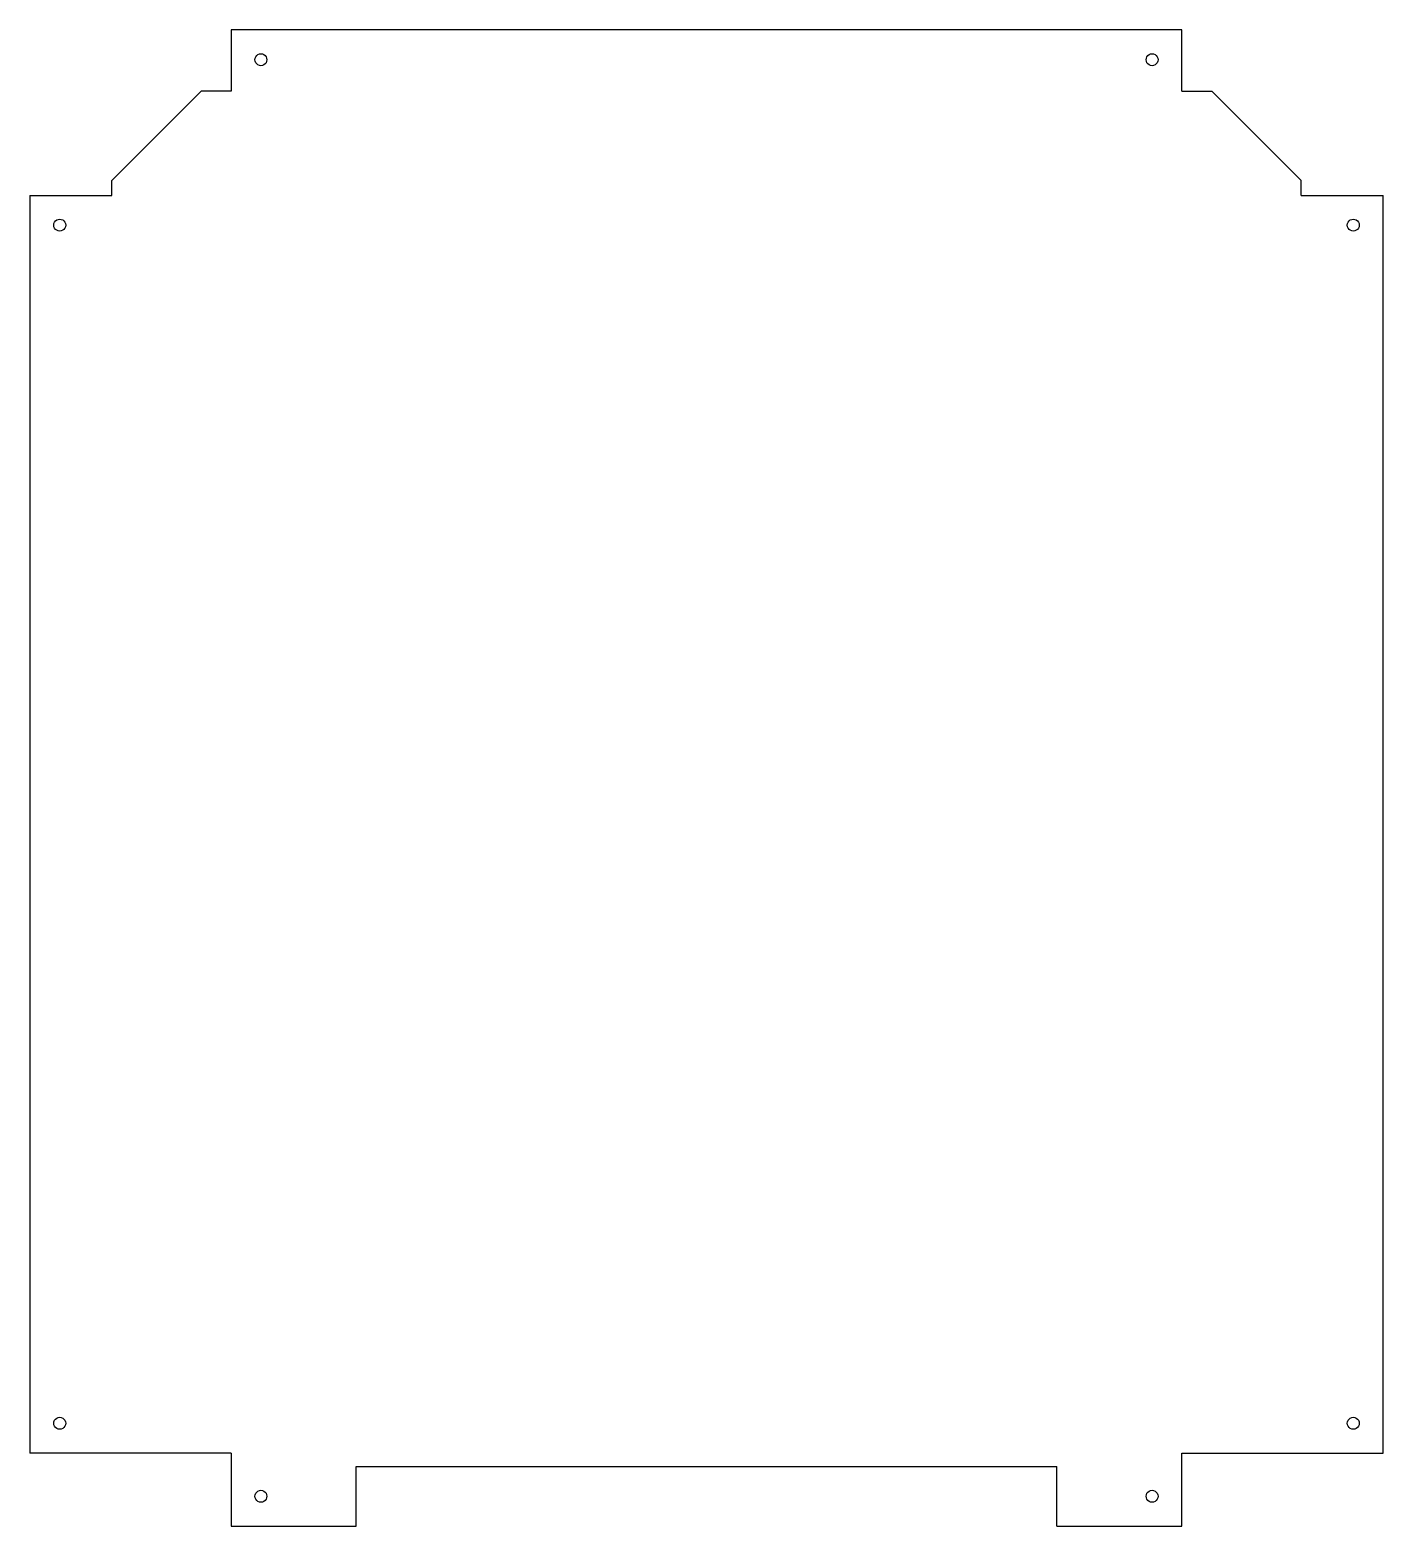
# Model space of a CAD drawing. Header units: metres. Extents: x 894 to 1348, y 2353 to 2855.
import ezdxf

# ---------------------------------------------------------------- set-up
doc = ezdxf.new("R2010")
doc.units = ezdxf.units.M

msp = doc.modelspace()

# ---------------------------------------------------------------- linework, layer by layer
at = {"layer": 'GROUP0'}
for p, q in [((961.31, 2854.88, 0), (961.31, 2834.38, 0)), ((1280.31, 2854.88, 0), (961.31, 2854.88, 0)), ((1280.31, 2834.38, 0), (1280.31, 2854.88, 0)), ((969.9, 2846.29, 0), (970.31, 2846.61, 0)), ((970.31, 2846.61, 0), (970.79, 2846.81, 0)), ((970.79, 2846.81, 0), (971.31, 2846.88, 0)), ((971.31, 2846.88, 0), (971.83, 2846.81, 0)), ((971.83, 2846.81, 0), (972.31, 2846.61, 0)), ((972.31, 2846.61, 0), (972.72, 2846.29, 0)), ((1268.9, 2846.29, 0), (1269.31, 2846.61, 0)), ((1269.31, 2846.61, 0), (1269.79, 2846.81, 0)), ((1269.79, 2846.81, 0), (1270.31, 2846.88, 0)), ((1270.31, 2846.88, 0), (1270.83, 2846.81, 0)), ((1270.83, 2846.81, 0), (1271.31, 2846.61, 0)), ((1271.31, 2846.61, 0), (1271.72, 2846.29, 0)), ((969.31, 2844.88, 0), (969.38, 2845.4, 0)), ((969.38, 2844.36, 0), (969.31, 2844.88, 0)), ((969.38, 2845.4, 0), (969.58, 2845.88, 0)), ((969.58, 2843.88, 0), (969.38, 2844.36, 0)), ((969.58, 2845.88, 0), (969.9, 2846.29, 0)), ((969.9, 2843.47, 0), (969.58, 2843.88, 0)), ((970.31, 2843.15, 0), (969.9, 2843.47, 0)), ((970.79, 2842.95, 0), (970.31, 2843.15, 0)), ((971.31, 2842.88, 0), (970.79, 2842.95, 0)), ((971.83, 2842.95, 0), (971.31, 2842.88, 0)), ((972.31, 2843.15, 0), (971.83, 2842.95, 0)), ((972.72, 2843.47, 0), (972.31, 2843.15, 0)), ((972.72, 2846.29, 0), (973.04, 2845.88, 0)), ((973.04, 2843.88, 0), (972.72, 2843.47, 0)), ((973.04, 2845.88, 0), (973.24, 2845.4, 0)), ((973.24, 2844.36, 0), (973.04, 2843.88, 0)), ((973.24, 2845.4, 0), (973.31, 2844.88, 0)), ((973.31, 2844.88, 0), (973.24, 2844.36, 0)), ((1268.31, 2844.88, 0), (1268.38, 2845.4, 0)), ((1268.38, 2844.36, 0), (1268.31, 2844.88, 0)), ((1268.38, 2845.4, 0), (1268.58, 2845.88, 0)), ((1268.58, 2843.88, 0), (1268.38, 2844.36, 0)), ((1268.58, 2845.88, 0), (1268.9, 2846.29, 0)), ((1268.9, 2843.47, 0), (1268.58, 2843.88, 0)), ((1269.31, 2843.15, 0), (1268.9, 2843.47, 0)), ((1269.79, 2842.95, 0), (1269.31, 2843.15, 0)), ((1270.31, 2842.88, 0), (1269.79, 2842.95, 0)), ((1270.83, 2842.95, 0), (1270.31, 2842.88, 0)), ((1271.31, 2843.15, 0), (1270.83, 2842.95, 0)), ((1271.72, 2843.47, 0), (1271.31, 2843.15, 0)), ((1271.72, 2846.29, 0), (1272.04, 2845.88, 0)), ((1272.04, 2843.88, 0), (1271.72, 2843.47, 0)), ((1272.04, 2845.88, 0), (1272.24, 2845.4, 0)), ((1272.24, 2844.36, 0), (1272.04, 2843.88, 0)), ((1272.24, 2845.4, 0), (1272.31, 2844.88, 0)), ((1272.31, 2844.88, 0), (1272.24, 2844.36, 0)), ((921.31, 2804.38, 0), (951.31, 2834.38, 0)), ((961.31, 2834.38, 0), (951.31, 2834.38, 0)), ((1280.31, 2834.38, 0), (1290.31, 2834.38, 0)), ((1290.31, 2834.38, 0), (1320.31, 2804.38, 0)), ((921.31, 2799.38, 0), (921.31, 2804.38, 0)), ((1320.31, 2799.38, 0), (1320.31, 2804.38, 0)), ((893.81, 2799.38, 0), (921.31, 2799.38, 0)), ((893.81, 2799.38, 0), (893.81, 2377.38, 0)), ((1320.31, 2799.38, 0), (1347.81, 2799.38, 0)), ((1347.81, 2377.38, 0), (1347.81, 2799.38, 0)), ((902.81, 2791.11, 0), (903.29, 2791.31, 0)), ((903.29, 2791.31, 0), (903.81, 2791.38, 0)), ((903.81, 2791.38, 0), (904.33, 2791.31, 0)), ((904.33, 2791.31, 0), (904.81, 2791.11, 0)), ((1336.81, 2791.11, 0), (1337.29, 2791.31, 0)), ((1337.29, 2791.31, 0), (1337.81, 2791.38, 0)), ((1337.81, 2791.38, 0), (1338.33, 2791.31, 0)), ((1338.33, 2791.31, 0), (1338.81, 2791.11, 0)), ((901.81, 2789.38, 0), (901.88, 2789.9, 0)), ((901.88, 2788.86, 0), (901.81, 2789.38, 0)), ((901.88, 2789.9, 0), (902.08, 2790.38, 0)), ((902.08, 2788.38, 0), (901.88, 2788.86, 0)), ((902.08, 2790.38, 0), (902.4, 2790.8, 0)), ((902.4, 2787.97, 0), (902.08, 2788.38, 0)), ((902.4, 2790.8, 0), (902.81, 2791.11, 0)), ((902.81, 2787.65, 0), (902.4, 2787.97, 0)), ((903.29, 2787.45, 0), (902.81, 2787.65, 0)), ((903.81, 2787.38, 0), (903.29, 2787.45, 0)), ((904.33, 2787.45, 0), (903.81, 2787.38, 0)), ((904.81, 2787.65, 0), (904.33, 2787.45, 0)), ((904.81, 2791.11, 0), (905.22, 2790.8, 0)), ((905.22, 2787.97, 0), (904.81, 2787.65, 0)), ((905.22, 2790.8, 0), (905.54, 2790.38, 0)), ((905.54, 2788.38, 0), (905.22, 2787.97, 0)), ((905.54, 2790.38, 0), (905.74, 2789.9, 0)), ((905.74, 2788.86, 0), (905.54, 2788.38, 0)), ((905.74, 2789.9, 0), (905.81, 2789.38, 0)), ((905.81, 2789.38, 0), (905.74, 2788.86, 0)), ((1335.81, 2789.38, 0), (1335.88, 2789.9, 0)), ((1335.88, 2788.86, 0), (1335.81, 2789.38, 0)), ((1335.88, 2789.9, 0), (1336.08, 2790.38, 0)), ((1336.08, 2788.38, 0), (1335.88, 2788.86, 0)), ((1336.08, 2790.38, 0), (1336.4, 2790.79, 0)), ((1336.4, 2787.97, 0), (1336.08, 2788.38, 0)), ((1336.4, 2790.79, 0), (1336.81, 2791.11, 0)), ((1336.81, 2787.65, 0), (1336.4, 2787.97, 0)), ((1337.29, 2787.45, 0), (1336.81, 2787.65, 0)), ((1337.81, 2787.38, 0), (1337.29, 2787.45, 0)), ((1338.33, 2787.45, 0), (1337.81, 2787.38, 0)), ((1338.81, 2787.65, 0), (1338.33, 2787.45, 0)), ((1338.81, 2791.11, 0), (1339.22, 2790.79, 0)), ((1339.22, 2787.97, 0), (1338.81, 2787.65, 0)), ((1339.22, 2790.79, 0), (1339.54, 2790.38, 0)), ((1339.54, 2788.38, 0), (1339.22, 2787.97, 0)), ((1339.54, 2790.38, 0), (1339.74, 2789.9, 0)), ((1339.74, 2788.86, 0), (1339.54, 2788.38, 0)), ((1339.74, 2789.9, 0), (1339.81, 2789.38, 0)), ((1339.81, 2789.38, 0), (1339.74, 2788.86, 0)), ((901.81, 2387.38, 0), (901.88, 2387.9, 0)), ((901.88, 2386.86, 0), (901.81, 2387.38, 0)), ((901.88, 2387.9, 0), (902.08, 2388.38, 0)), ((902.08, 2386.38, 0), (901.88, 2386.86, 0)), ((902.08, 2388.38, 0), (902.4, 2388.8, 0)), ((902.4, 2385.97, 0), (902.08, 2386.38, 0)), ((902.4, 2388.8, 0), (902.81, 2389.11, 0)), ((902.81, 2385.65, 0), (902.4, 2385.97, 0)), ((902.81, 2389.11, 0), (903.29, 2389.31, 0)), ((903.29, 2385.45, 0), (902.81, 2385.65, 0)), ((903.29, 2389.31, 0), (903.81, 2389.38, 0)), ((903.81, 2385.38, 0), (903.29, 2385.45, 0)), ((903.81, 2389.38, 0), (904.33, 2389.31, 0)), ((904.33, 2385.45, 0), (903.81, 2385.38, 0)), ((904.33, 2389.31, 0), (904.81, 2389.11, 0)), ((904.81, 2385.65, 0), (904.33, 2385.45, 0)), ((904.81, 2389.11, 0), (905.22, 2388.8, 0)), ((905.22, 2385.97, 0), (904.81, 2385.65, 0)), ((905.22, 2388.8, 0), (905.54, 2388.38, 0)), ((905.54, 2386.38, 0), (905.22, 2385.97, 0)), ((905.54, 2388.38, 0), (905.74, 2387.9, 0)), ((905.74, 2386.86, 0), (905.54, 2386.38, 0)), ((905.74, 2387.9, 0), (905.81, 2387.38, 0)), ((905.81, 2387.38, 0), (905.74, 2386.86, 0)), ((1335.81, 2387.38, 0), (1335.88, 2387.9, 0)), ((1335.88, 2386.86, 0), (1335.81, 2387.38, 0)), ((1335.88, 2387.9, 0), (1336.08, 2388.38, 0)), ((1336.08, 2386.38, 0), (1335.88, 2386.86, 0)), ((1336.08, 2388.38, 0), (1336.4, 2388.79, 0)), ((1336.4, 2385.97, 0), (1336.08, 2386.38, 0)), ((1336.4, 2388.79, 0), (1336.81, 2389.11, 0)), ((1336.81, 2385.65, 0), (1336.4, 2385.97, 0)), ((1336.81, 2389.11, 0), (1337.29, 2389.31, 0)), ((1337.29, 2385.45, 0), (1336.81, 2385.65, 0)), ((1337.29, 2389.31, 0), (1337.81, 2389.38, 0)), ((1337.81, 2385.38, 0), (1337.29, 2385.45, 0)), ((1337.81, 2389.38, 0), (1338.33, 2389.31, 0)), ((1338.33, 2385.45, 0), (1337.81, 2385.38, 0)), ((1338.33, 2389.31, 0), (1338.81, 2389.11, 0)), ((1338.81, 2385.65, 0), (1338.33, 2385.45, 0)), ((1338.81, 2389.11, 0), (1339.22, 2388.79, 0)), ((1339.22, 2385.97, 0), (1338.81, 2385.65, 0)), ((1339.22, 2388.79, 0), (1339.54, 2388.38, 0)), ((1339.54, 2386.38, 0), (1339.22, 2385.97, 0)), ((1339.54, 2388.38, 0), (1339.74, 2387.9, 0)), ((1339.74, 2386.86, 0), (1339.54, 2386.38, 0)), ((1339.74, 2387.9, 0), (1339.81, 2387.38, 0)), ((1339.81, 2387.38, 0), (1339.74, 2386.86, 0)), ((961.31, 2377.38), (893.81, 2377.38, 0)), ((961.31, 2377.38), (961.31, 2352.88, 0)), ((1280.31, 2352.88, 0), (1280.31, 2377.38, 0)), ((1280.31, 2377.38, 0), (1347.81, 2377.38, 0)), ((1003.31, 2372.88, 0), (1238.31, 2372.88, 0)), ((1003.31, 2352.88, 0), (1003.31, 2372.88, 0)), ((1238.31, 2352.88, 0), (1238.31, 2372.88, 0)), ((969.9, 2364.29, 0), (970.31, 2364.61, 0)), ((970.31, 2364.61, 0), (970.79, 2364.81, 0)), ((970.79, 2364.81, 0), (971.31, 2364.88, 0)), ((971.31, 2364.88, 0), (971.83, 2364.81, 0)), ((971.83, 2364.81, 0), (972.31, 2364.61, 0)), ((972.31, 2364.61, 0), (972.72, 2364.29, 0)), ((1268.9, 2364.29, 0), (1269.31, 2364.61, 0)), ((1269.31, 2364.61, 0), (1269.79, 2364.81, 0)), ((1269.79, 2364.81, 0), (1270.31, 2364.88, 0)), ((1270.31, 2364.88, 0), (1270.83, 2364.81, 0)), ((1270.83, 2364.81, 0), (1271.31, 2364.61, 0)), ((1271.31, 2364.61, 0), (1271.72, 2364.29, 0)), ((969.31, 2362.88, 0), (969.38, 2363.4, 0)), ((969.38, 2362.36, 0), (969.31, 2362.88, 0)), ((969.38, 2363.4, 0), (969.58, 2363.88, 0)), ((969.58, 2361.88, 0), (969.38, 2362.36, 0)), ((969.58, 2363.88, 0), (969.9, 2364.29, 0)), ((969.9, 2361.47, 0), (969.58, 2361.88, 0)), ((970.31, 2361.15, 0), (969.9, 2361.47, 0)), ((970.79, 2360.95, 0), (970.31, 2361.15, 0)), ((971.31, 2360.88, 0), (970.79, 2360.95, 0)), ((971.83, 2360.95, 0), (971.31, 2360.88, 0)), ((972.31, 2361.15, 0), (971.83, 2360.95, 0)), ((972.72, 2361.47, 0), (972.31, 2361.15, 0)), ((972.72, 2364.29, 0), (973.04, 2363.88, 0)), ((973.04, 2361.88, 0), (972.72, 2361.47, 0)), ((973.04, 2363.88, 0), (973.24, 2363.4, 0)), ((973.24, 2362.36, 0), (973.04, 2361.88, 0)), ((973.24, 2363.4, 0), (973.31, 2362.88, 0)), ((973.31, 2362.88, 0), (973.24, 2362.36, 0)), ((1268.31, 2362.88, 0), (1268.38, 2363.4, 0)), ((1268.38, 2362.36, 0), (1268.31, 2362.88, 0)), ((1268.38, 2363.4, 0), (1268.58, 2363.88, 0)), ((1268.58, 2361.88, 0), (1268.38, 2362.36, 0)), ((1268.58, 2363.88, 0), (1268.9, 2364.29, 0)), ((1268.9, 2361.47, 0), (1268.58, 2361.88, 0)), ((1269.31, 2361.15, 0), (1268.9, 2361.47, 0)), ((1269.79, 2360.95, 0), (1269.31, 2361.15, 0)), ((1270.31, 2360.88, 0), (1269.79, 2360.95, 0)), ((1270.83, 2360.95, 0), (1270.31, 2360.88, 0)), ((1271.31, 2361.15, 0), (1270.83, 2360.95, 0)), ((1271.72, 2361.47, 0), (1271.31, 2361.15, 0)), ((1271.72, 2364.29, 0), (1272.04, 2363.88, 0)), ((1272.04, 2361.88, 0), (1271.72, 2361.47, 0)), ((1272.04, 2363.88, 0), (1272.24, 2363.4, 0)), ((1272.24, 2362.36, 0), (1272.04, 2361.88, 0)), ((1272.24, 2363.4, 0), (1272.31, 2362.88, 0)), ((1272.31, 2362.88, 0), (1272.24, 2362.36, 0)), ((961.31, 2352.88, 0), (1003.31, 2352.88, 0)), ((1238.31, 2352.88, 0), (1280.31, 2352.88, 0))]:
    msp.add_line(p, q, dxfattribs=at)

doc.saveas('drawing.dxf')
